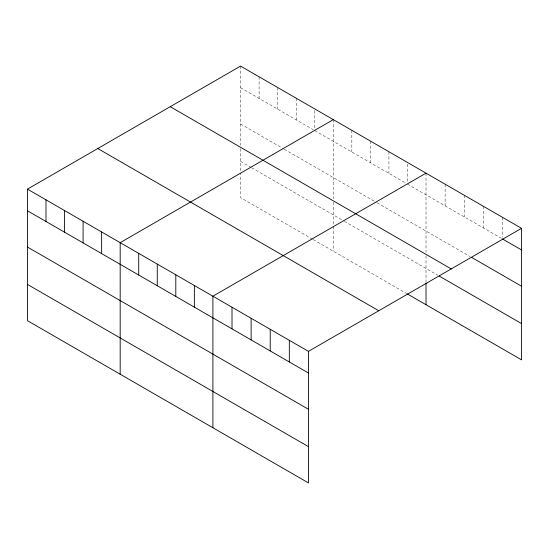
<?xml version="1.0" encoding="UTF-8"?>
<svg xmlns="http://www.w3.org/2000/svg" width="549" height="549" viewBox="0 0 549 549"><rect width="100%" height="100%" fill="white"/><g stroke="black" fill="none" stroke-linecap="round" stroke-linejoin="round"><path stroke-width="0.41" stroke-dasharray="2.75 2.06" d="M240.565 66.093L240.565 145.238M240.565 87.737L313.259 129.708M314.742 130.566L405.986 183.242M407.468 184.1L501.711 238.506M240.565 124.005L283.586 148.841M284.327 149.273L376.312 202.382M377.053 202.807L470.109 256.527M240.565 161.372L250.948 167.37M251.689 167.795L343.674 220.904M344.415 221.329L437.773 275.227M312.518 239.179L240.565 197.64L240.565 172.908M313.259 239.611L407.468 294.003M502.445 217.294L502.445 237.264M483.333 206.259L483.333 227.897M464.228 195.231L464.228 216.869M445.122 184.196L445.122 205.834M426.017 173.168L426.017 252.307M426.017 255.704L426.017 282.454M407.468 164.124L407.468 182.433M388.925 151.75L388.925 173.395M370.376 141.045L370.376 162.682M351.834 130.339L351.834 151.977M333.291 119.634L333.291 198.772M333.291 202.169L333.291 225.618M333.291 226.442L333.291 251.174M314.742 110.589L314.742 128.898M296.199 98.216L296.199 119.854M277.65 87.511L277.65 109.148M259.107 76.805L259.107 98.443M240.565 148.635L240.565 172.084"/><path stroke-width="0.82" d="M27.45 189.137L308.435 351.36L308.435 482.907L27.45 320.678L27.45 189.137L240.565 66.093L521.55 228.322L521.55 359.863L407.468 294.003M333.291 119.634L120.176 242.672L120.176 374.212M426.017 173.168L212.902 296.206L212.902 427.746M308.435 351.36L521.55 228.322M502.445 238.932L521.55 249.96M471.577 257.378L521.55 286.228M170.238 106.698L451.223 268.928M439.241 276.078L521.55 323.594M97.777 148.532L378.762 310.761M27.45 210.775L308.435 373.004M27.45 247.043L308.435 409.273M27.45 284.409L308.435 446.639M426.017 283.277L426.017 304.709M289.33 340.332L289.33 361.969M270.225 329.297L270.225 350.941M251.119 318.269L251.119 339.906M232.007 307.234L232.007 328.878M194.36 285.501L194.36 307.138M175.81 274.788L175.81 296.433M157.268 264.083L157.268 285.727M138.719 253.377L138.719 275.015M101.634 231.966L101.634 253.604M83.084 221.254L83.084 242.898M64.542 210.548L64.542 232.193M45.992 199.843L45.992 221.48"/></g></svg>
